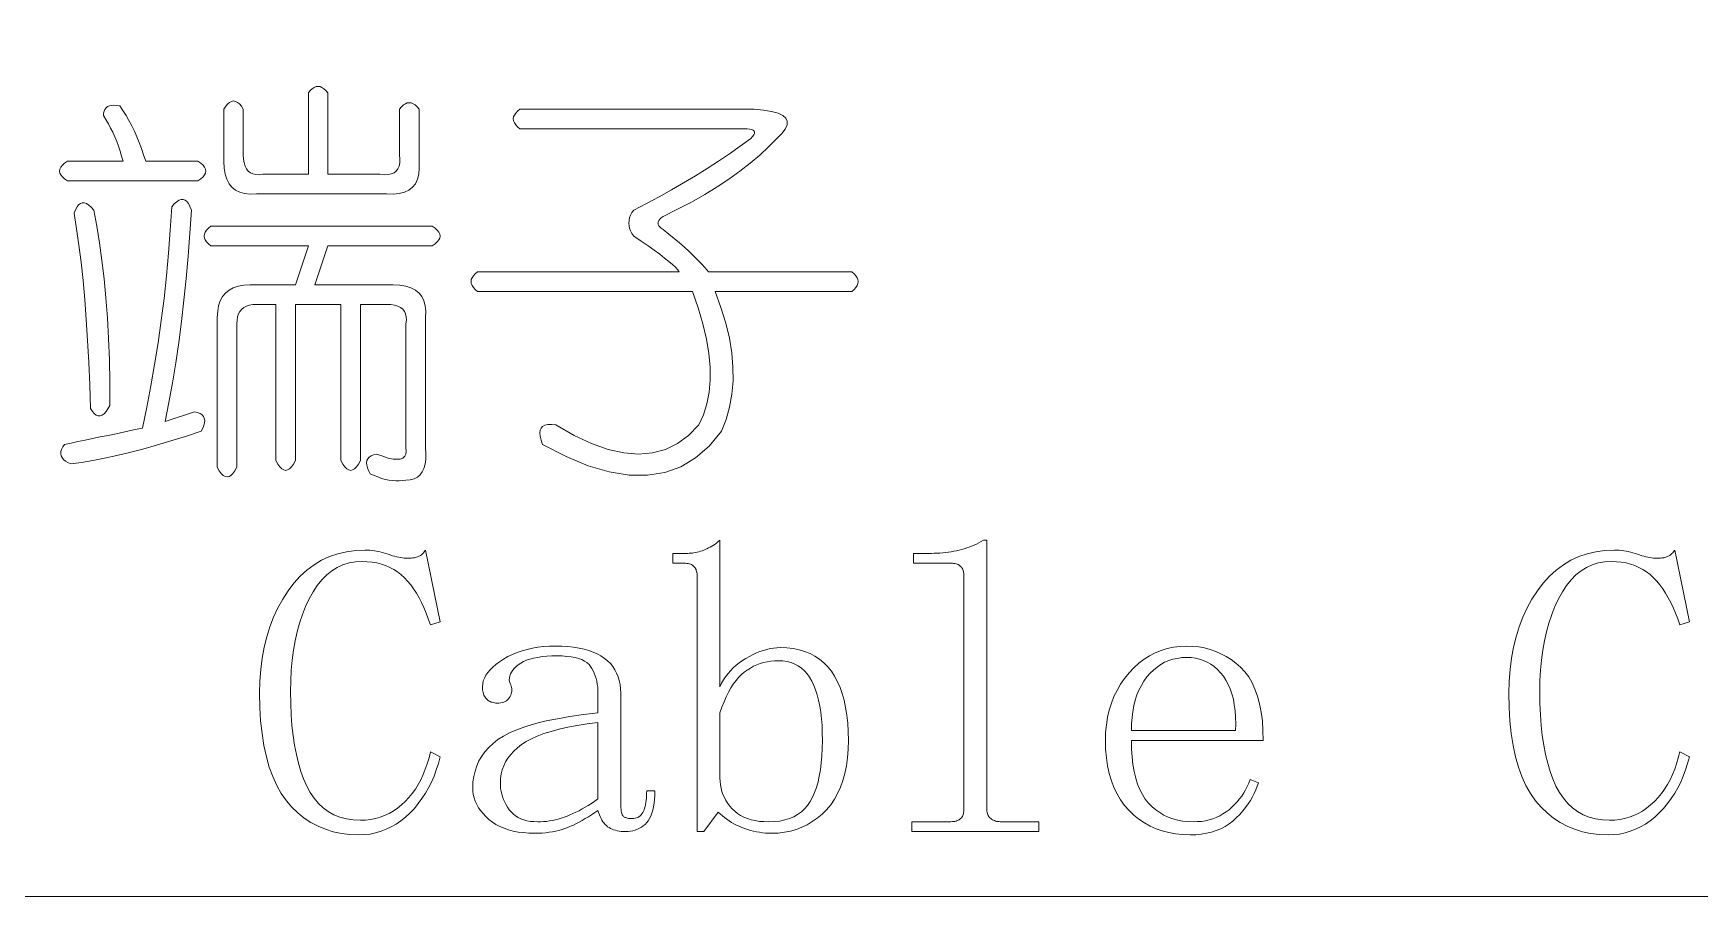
# Model space of a CAD drawing. Extents: x 1 to 297, y 1 to 210.
# Drawn here: x 223.15 to 234.86, y 102.29 to 108.36 of the extents above; entities that cross this region are included whole.
import ezdxf

# ---------------------------------------------------------------- set-up
doc = ezdxf.new("R2010")
doc.units = 0

msp = doc.modelspace()

# ---------------------------------------------------------------- linework, layer by layer
at = {"color": 7, "lineweight": 13}
msp.add_lwpolyline([(204.577, 108.359), (213.411, 102.295), (246.594, 102.295)], dxfattribs=at)
for points in [[(224.491, 107.826), (224.505, 107.847), (224.519, 107.863), (224.532, 107.874), (224.546, 107.881), (224.56, 107.884), (224.573, 107.881), (224.587, 107.874), (224.601, 107.863), (224.615, 107.847), (224.628, 107.826), (224.628, 107.506), (224.63, 107.476), (224.634, 107.45), (224.641, 107.427), (224.65, 107.408), (224.663, 107.392), (224.678, 107.38), (224.695, 107.372), (224.716, 107.367), (224.739, 107.366), (224.765, 107.369), (225.085, 107.369), (225.085, 107.941), (225.099, 107.957), (225.113, 107.97), (225.127, 107.979), (225.14, 107.985), (225.154, 107.986), (225.168, 107.985), (225.181, 107.979), (225.195, 107.97), (225.209, 107.957), (225.223, 107.941), (225.223, 107.369), (225.588, 107.369), (225.618, 107.366), (225.645, 107.367), (225.668, 107.372), (225.687, 107.38), (225.703, 107.392), (225.714, 107.408), (225.723, 107.427), (225.727, 107.45), (225.728, 107.476), (225.725, 107.506), (225.725, 107.826), (225.739, 107.843), (225.753, 107.856), (225.767, 107.865), (225.78, 107.87), (225.794, 107.872), (225.808, 107.87), (225.821, 107.865), (225.835, 107.856), (225.849, 107.843), (225.863, 107.826), (225.863, 107.461), (225.864, 107.413), (225.861, 107.371), (225.852, 107.334), (225.837, 107.303), (225.817, 107.278), (225.791, 107.258), (225.76, 107.243), (225.724, 107.234), (225.682, 107.23), (225.634, 107.232), (224.72, 107.232), (224.676, 107.23), (224.637, 107.234), (224.603, 107.243), (224.573, 107.258), (224.548, 107.278), (224.528, 107.303), (224.512, 107.334), (224.5, 107.371), (224.493, 107.413), (224.491, 107.461)], [(223.76, 107.849), (223.782, 107.817), (223.804, 107.782), (223.824, 107.747), (223.844, 107.71), (223.863, 107.672), (223.88, 107.633), (223.897, 107.592), (223.913, 107.549), (223.928, 107.506), (223.943, 107.461), (224.308, 107.461), (224.329, 107.447), (224.345, 107.433), (224.356, 107.42), (224.363, 107.406), (224.365, 107.392), (224.363, 107.378), (224.356, 107.365), (224.345, 107.351), (224.329, 107.337), (224.308, 107.324), (223.394, 107.324), (223.373, 107.337), (223.357, 107.351), (223.346, 107.365), (223.339, 107.378), (223.337, 107.392), (223.339, 107.406), (223.346, 107.42), (223.357, 107.433), (223.373, 107.447), (223.394, 107.461), (223.783, 107.461), (223.773, 107.497), (223.762, 107.532), (223.751, 107.566), (223.739, 107.6), (223.725, 107.632), (223.711, 107.664), (223.696, 107.694), (223.68, 107.724), (223.663, 107.753), (223.645, 107.781), (223.647, 107.798), (223.65, 107.813), (223.656, 107.825), (223.664, 107.836), (223.674, 107.844), (223.687, 107.849), (223.701, 107.853), (223.719, 107.854), (223.738, 107.853)], [(226.571, 107.826), (228.217, 107.826), (228.284, 107.82), (228.34, 107.811), (228.385, 107.798), (228.418, 107.782), (228.44, 107.764), (228.45, 107.741), (228.449, 107.716), (228.436, 107.687), (228.412, 107.656), (228.377, 107.621), (228.319, 107.562), (228.257, 107.504), (228.19, 107.446), (228.117, 107.39), (228.04, 107.335), (227.957, 107.281), (227.87, 107.227), (227.777, 107.174), (227.679, 107.123), (227.577, 107.072), (227.564, 107.063), (227.555, 107.054), (227.548, 107.045), (227.544, 107.036), (227.543, 107.026), (227.544, 107.017), (227.548, 107.008), (227.555, 106.999), (227.564, 106.99), (227.577, 106.981), (227.617, 106.949), (227.655, 106.918), (227.692, 106.887), (227.727, 106.856), (227.76, 106.826), (227.791, 106.797), (227.82, 106.768), (227.847, 106.739), (227.873, 106.711), (227.897, 106.684), (228.903, 106.684), (228.919, 106.67), (228.932, 106.656), (228.941, 106.642), (228.946, 106.629), (228.948, 106.615), (228.946, 106.601), (228.941, 106.588), (228.932, 106.574), (228.919, 106.56), (228.903, 106.546), (227.943, 106.546), (227.984, 106.434), (228.018, 106.324), (228.043, 106.218), (228.06, 106.115), (228.068, 106.015), (228.069, 105.918), (228.061, 105.825), (228.045, 105.734), (228.021, 105.647), (227.988, 105.564), (227.902, 105.46), (227.806, 105.377), (227.702, 105.315), (227.59, 105.275), (227.468, 105.255), (227.338, 105.256), (227.199, 105.279), (227.052, 105.322), (226.896, 105.387), (226.731, 105.472), (226.72, 105.502), (226.713, 105.529), (226.711, 105.552), (226.713, 105.571), (226.72, 105.586), (226.731, 105.598), (226.747, 105.606), (226.768, 105.611), (226.793, 105.612), (226.823, 105.609), (226.952, 105.535), (227.075, 105.478), (227.191, 105.436), (227.302, 105.412), (227.405, 105.404), (227.503, 105.412), (227.594, 105.436), (227.678, 105.478), (227.756, 105.535), (227.828, 105.609), (227.861, 105.68), (227.885, 105.756), (227.901, 105.838), (227.909, 105.924), (227.908, 106.015), (227.9, 106.111), (227.883, 106.212), (227.857, 106.319), (227.824, 106.43), (227.783, 106.546), (226.274, 106.546), (226.258, 106.56), (226.245, 106.574), (226.236, 106.588), (226.23, 106.601), (226.228, 106.615), (226.23, 106.629), (226.236, 106.642), (226.245, 106.656), (226.258, 106.67), (226.274, 106.684), (227.691, 106.684), (227.68, 106.698), (227.664, 106.716), (227.643, 106.735), (227.618, 106.757), (227.588, 106.781), (227.554, 106.807), (227.515, 106.836), (227.472, 106.866), (227.424, 106.9), (227.371, 106.935), (227.359, 106.953), (227.349, 106.972), (227.342, 106.99), (227.338, 107.008), (227.337, 107.026), (227.338, 107.045), (227.342, 107.063), (227.349, 107.081), (227.359, 107.1), (227.371, 107.118), (227.462, 107.164), (227.55, 107.211), (227.637, 107.259), (227.722, 107.308), (227.805, 107.358), (227.887, 107.409), (227.966, 107.46), (228.044, 107.513), (228.12, 107.566), (228.194, 107.621), (228.206, 107.634), (228.214, 107.645), (228.219, 107.656), (228.22, 107.665), (228.217, 107.672), (228.21, 107.678), (228.2, 107.683), (228.187, 107.686), (228.169, 107.689), (228.148, 107.689), (226.571, 107.689), (226.555, 107.703), (226.542, 107.717), (226.533, 107.73), (226.527, 107.744), (226.525, 107.758), (226.527, 107.772), (226.533, 107.785), (226.542, 107.799), (226.555, 107.813)], [(223.371, 105.472), (223.418, 105.481), (223.466, 105.491), (223.516, 105.502), (223.569, 105.512), (223.623, 105.524), (223.678, 105.535), (223.736, 105.547), (223.795, 105.56), (223.857, 105.573), (223.92, 105.586), (223.951, 105.734), (223.979, 105.883), (224.005, 106.033), (224.029, 106.186), (224.051, 106.341), (224.071, 106.497), (224.088, 106.655), (224.103, 106.815), (224.115, 106.977), (224.125, 107.141), (224.143, 107.161), (224.16, 107.176), (224.176, 107.187), (224.191, 107.192), (224.205, 107.192), (224.219, 107.187), (224.231, 107.177), (224.242, 107.163), (224.253, 107.143), (224.263, 107.118), (224.252, 106.955), (224.241, 106.795), (224.227, 106.638), (224.211, 106.485), (224.194, 106.335), (224.175, 106.188), (224.154, 106.044), (224.131, 105.904), (224.106, 105.766), (224.08, 105.632), (224.285, 105.701), (224.306, 105.695), (224.324, 105.688), (224.338, 105.679), (224.348, 105.668), (224.354, 105.655), (224.357, 105.64), (224.356, 105.624), (224.351, 105.606), (224.343, 105.585), (224.331, 105.564), (224.223, 105.528), (224.119, 105.496), (224.018, 105.466), (223.922, 105.439), (223.828, 105.415), (223.739, 105.393), (223.653, 105.375), (223.57, 105.359), (223.492, 105.345), (223.417, 105.335), (223.396, 105.345), (223.378, 105.355), (223.365, 105.366), (223.355, 105.379), (223.348, 105.392), (223.346, 105.406), (223.346, 105.421), (223.351, 105.437), (223.359, 105.454)], [(223.44, 107.095), (223.449, 107.12), (223.46, 107.14), (223.471, 107.155), (223.484, 107.164), (223.497, 107.169), (223.511, 107.169), (223.526, 107.164), (223.542, 107.153), (223.559, 107.138), (223.577, 107.118), (223.599, 107.005), (223.618, 106.887), (223.635, 106.764), (223.65, 106.635), (223.663, 106.501), (223.673, 106.361), (223.681, 106.215), (223.687, 106.065), (223.69, 105.908), (223.691, 105.746), (223.677, 105.721), (223.664, 105.702), (223.65, 105.687), (223.636, 105.677), (223.623, 105.672), (223.609, 105.672), (223.595, 105.678), (223.581, 105.688), (223.568, 105.703), (223.554, 105.724), (223.549, 105.889), (223.542, 106.049), (223.534, 106.202), (223.525, 106.349), (223.514, 106.489), (223.502, 106.623), (223.488, 106.751), (223.473, 106.872), (223.457, 106.987)], [(224.445, 106.364), (224.448, 106.407), (224.455, 106.446), (224.466, 106.48), (224.482, 106.51), (224.503, 106.535), (224.528, 106.556), (224.557, 106.572), (224.592, 106.583), (224.631, 106.59), (224.674, 106.592), (224.994, 106.592), (225.085, 106.866), (224.4, 106.866), (224.383, 106.88), (224.37, 106.894), (224.361, 106.908), (224.356, 106.921), (224.354, 106.935), (224.356, 106.949), (224.361, 106.962), (224.37, 106.976), (224.383, 106.99), (224.4, 107.004), (225.954, 107.004), (225.975, 106.99), (225.991, 106.976), (226.002, 106.962), (226.009, 106.949), (226.011, 106.935), (226.009, 106.921), (226.002, 106.908), (225.991, 106.894), (225.975, 106.88), (225.954, 106.866), (225.223, 106.866), (225.131, 106.592), (225.68, 106.592), (225.727, 106.59), (225.769, 106.583), (225.806, 106.572), (225.837, 106.556), (225.863, 106.535), (225.883, 106.51), (225.897, 106.48), (225.906, 106.446), (225.91, 106.407), (225.908, 106.364), (225.908, 105.449), (225.911, 105.406), (225.91, 105.367), (225.906, 105.333), (225.897, 105.303), (225.885, 105.278), (225.87, 105.257), (225.851, 105.241), (225.828, 105.23), (225.801, 105.223), (225.771, 105.221), (225.748, 105.217), (225.724, 105.215), (225.7, 105.215), (225.676, 105.217), (225.651, 105.221), (225.626, 105.226), (225.6, 105.233), (225.574, 105.243), (225.547, 105.254), (225.52, 105.266), (225.508, 105.288), (225.5, 105.308), (225.495, 105.327), (225.494, 105.343), (225.497, 105.358), (225.503, 105.371), (225.513, 105.382), (225.527, 105.391), (225.544, 105.398), (225.565, 105.404), (225.609, 105.388), (225.647, 105.376), (225.68, 105.369), (225.708, 105.367), (225.731, 105.369), (225.749, 105.376), (225.762, 105.388), (225.77, 105.404), (225.773, 105.424), (225.771, 105.449), (225.771, 106.318), (225.774, 106.344), (225.773, 106.367), (225.768, 106.388), (225.76, 106.406), (225.748, 106.421), (225.733, 106.433), (225.714, 106.443), (225.691, 106.449), (225.664, 106.454), (225.634, 106.455), (225.451, 106.455), (225.451, 105.358), (225.437, 105.333), (225.424, 105.314), (225.41, 105.3), (225.396, 105.292), (225.383, 105.289), (225.369, 105.292), (225.355, 105.3), (225.341, 105.314), (225.328, 105.333), (225.314, 105.358), (225.314, 106.455), (224.994, 106.455), (224.994, 105.358), (224.98, 105.333), (224.967, 105.314), (224.953, 105.3), (224.939, 105.292), (224.925, 105.289), (224.912, 105.292), (224.898, 105.3), (224.884, 105.314), (224.871, 105.333), (224.857, 105.358), (224.857, 106.455), (224.72, 106.455), (224.694, 106.454), (224.67, 106.449), (224.65, 106.443), (224.632, 106.433), (224.617, 106.421), (224.604, 106.406), (224.595, 106.388), (224.588, 106.367), (224.584, 106.344), (224.583, 106.318), (224.583, 105.312), (224.569, 105.287), (224.555, 105.268), (224.541, 105.254), (224.528, 105.246), (224.514, 105.244), (224.5, 105.246), (224.487, 105.254), (224.473, 105.268), (224.459, 105.287), (224.445, 105.312)], [(227.977, 103.769), (227.989, 103.794), (228.002, 103.817), (228.017, 103.84), (228.034, 103.862), (228.051, 103.882), (228.07, 103.902), (228.09, 103.92), (228.112, 103.937), (228.135, 103.954), (228.16, 103.969), (228.185, 103.983), (228.21, 103.996), (228.234, 104.007), (228.258, 104.017), (228.283, 104.025), (228.306, 104.032), (228.33, 104.037), (228.354, 104.041), (228.377, 104.043), (228.4, 104.044), (228.446, 104.042), (228.491, 104.037), (228.533, 104.029), (228.572, 104.017), (228.61, 104.002), (228.644, 103.984), (228.677, 103.962), (228.707, 103.937), (228.734, 103.909), (228.76, 103.878), (228.782, 103.843), (228.803, 103.805), (228.821, 103.764), (228.836, 103.721), (228.85, 103.674), (228.86, 103.623), (228.869, 103.57), (228.875, 103.514), (228.878, 103.455), (228.88, 103.392), (228.878, 103.33), (228.874, 103.27), (228.866, 103.214), (228.855, 103.161), (228.841, 103.111), (228.824, 103.064), (228.804, 103.02), (228.781, 102.979), (228.755, 102.941), (228.725, 102.906), (228.694, 102.875), (228.661, 102.847), (228.626, 102.822), (228.59, 102.8), (228.553, 102.782), (228.514, 102.767), (228.473, 102.756), (228.431, 102.747), (228.387, 102.742), (228.343, 102.741), (228.32, 102.741), (228.298, 102.742), (228.275, 102.744), (228.254, 102.747), (228.233, 102.751), (228.212, 102.755), (228.191, 102.76), (228.171, 102.766), (228.151, 102.773), (228.131, 102.781), (228.112, 102.789), (228.093, 102.798), (228.075, 102.807), (228.058, 102.817), (228.041, 102.828), (228.025, 102.839), (228.009, 102.851), (227.994, 102.863), (227.979, 102.876), (227.965, 102.889), (227.863, 102.752), (227.817, 102.752), (227.817, 104.546), (227.817, 104.555), (227.816, 104.564), (227.815, 104.572), (227.813, 104.579), (227.811, 104.586), (227.809, 104.593), (227.806, 104.599), (227.802, 104.605), (227.798, 104.61), (227.794, 104.615), (227.789, 104.619), (227.783, 104.623), (227.777, 104.627), (227.77, 104.63), (227.763, 104.632), (227.754, 104.634), (227.745, 104.636), (227.735, 104.637), (227.725, 104.638), (227.714, 104.638), (227.645, 104.638), (227.645, 104.706), (227.748, 104.706), (227.76, 104.707), (227.771, 104.707), (227.783, 104.708), (227.794, 104.71), (227.805, 104.712), (227.817, 104.715), (227.828, 104.718), (227.84, 104.721), (227.851, 104.725), (227.863, 104.729), (227.874, 104.734), (227.885, 104.739), (227.897, 104.745), (227.908, 104.751), (227.92, 104.758), (227.931, 104.765), (227.943, 104.772), (227.954, 104.78), (227.965, 104.789), (227.977, 104.798)], [(229.463, 104.706), (229.483, 104.707), (229.503, 104.707), (229.523, 104.708), (229.543, 104.71), (229.563, 104.712), (229.582, 104.715), (229.601, 104.718), (229.62, 104.721), (229.638, 104.725), (229.657, 104.729), (229.675, 104.734), (229.693, 104.739), (229.711, 104.745), (229.728, 104.751), (229.745, 104.758), (229.762, 104.765), (229.779, 104.772), (229.796, 104.78), (229.812, 104.789), (229.828, 104.798), (229.851, 104.798), (229.851, 102.912), (229.851, 102.903), (229.852, 102.895), (229.854, 102.887), (229.856, 102.879), (229.858, 102.872), (229.861, 102.865), (229.865, 102.859), (229.869, 102.854), (229.874, 102.848), (229.88, 102.844), (229.886, 102.839), (229.892, 102.835), (229.898, 102.832), (229.905, 102.829), (229.913, 102.826), (229.92, 102.824), (229.928, 102.823), (229.936, 102.822), (229.945, 102.821), (229.954, 102.821), (230.217, 102.821), (230.217, 102.752), (229.325, 102.752), (229.325, 102.821), (229.588, 102.821), (229.599, 102.821), (229.61, 102.822), (229.619, 102.823), (229.628, 102.824), (229.637, 102.826), (229.644, 102.829), (229.651, 102.832), (229.658, 102.835), (229.663, 102.839), (229.668, 102.844), (229.673, 102.848), (229.676, 102.854), (229.68, 102.859), (229.683, 102.865), (229.685, 102.872), (229.687, 102.879), (229.689, 102.887), (229.69, 102.895), (229.691, 102.903), (229.691, 102.912), (229.691, 104.546), (229.691, 104.555), (229.69, 104.564), (229.689, 104.572), (229.687, 104.579), (229.685, 104.586), (229.683, 104.593), (229.68, 104.599), (229.676, 104.605), (229.673, 104.61), (229.668, 104.615), (229.663, 104.619), (229.658, 104.623), (229.651, 104.627), (229.644, 104.63), (229.637, 104.632), (229.628, 104.634), (229.619, 104.636), (229.61, 104.637), (229.599, 104.638), (229.588, 104.638), (229.337, 104.638), (229.337, 104.706)], [(225.44, 102.729), (225.377, 102.732), (225.317, 102.739), (225.26, 102.751), (225.205, 102.768), (225.153, 102.789), (225.103, 102.816), (225.056, 102.847), (225.012, 102.883), (224.97, 102.924), (224.931, 102.969), (224.895, 103.02), (224.863, 103.076), (224.835, 103.138), (224.81, 103.205), (224.79, 103.278), (224.773, 103.356), (224.76, 103.44), (224.75, 103.529), (224.744, 103.623), (224.743, 103.724), (224.745, 103.809), (224.751, 103.891), (224.761, 103.971), (224.775, 104.047), (224.793, 104.121), (224.815, 104.191), (224.841, 104.259), (224.871, 104.323), (224.905, 104.385), (224.943, 104.444), (224.984, 104.498), (225.028, 104.546), (225.075, 104.589), (225.125, 104.626), (225.178, 104.658), (225.234, 104.684), (225.293, 104.704), (225.354, 104.718), (225.418, 104.726), (225.485, 104.729), (225.501, 104.729), (225.517, 104.728), (225.533, 104.727), (225.549, 104.725), (225.565, 104.722), (225.581, 104.719), (225.597, 104.715), (225.613, 104.711), (225.629, 104.706), (225.645, 104.701), (225.661, 104.695), (225.676, 104.69), (225.691, 104.686), (225.706, 104.682), (225.72, 104.679), (225.733, 104.677), (225.746, 104.675), (225.759, 104.673), (225.771, 104.672), (225.783, 104.672), (225.792, 104.672), (225.8, 104.673), (225.808, 104.673), (225.816, 104.674), (225.824, 104.675), (225.831, 104.676), (225.838, 104.678), (225.845, 104.679), (225.851, 104.681), (225.857, 104.684), (225.862, 104.686), (225.868, 104.689), (225.873, 104.692), (225.879, 104.696), (225.884, 104.701), (225.889, 104.705), (225.894, 104.711), (225.899, 104.716), (225.904, 104.723), (225.908, 104.729), (226.011, 104.226), (225.943, 104.204), (225.928, 104.246), (225.913, 104.286), (225.897, 104.325), (225.88, 104.361), (225.863, 104.395), (225.844, 104.427), (225.824, 104.457), (225.804, 104.485), (225.782, 104.511), (225.76, 104.535), (225.736, 104.557), (225.711, 104.576), (225.685, 104.593), (225.657, 104.608), (225.628, 104.621), (225.598, 104.631), (225.566, 104.639), (225.533, 104.645), (225.498, 104.648), (225.463, 104.649), (225.416, 104.647), (225.371, 104.639), (225.328, 104.626), (225.288, 104.607), (225.25, 104.584), (225.214, 104.555), (225.18, 104.52), (225.148, 104.481), (225.118, 104.436), (225.091, 104.386), (225.066, 104.333), (225.044, 104.276), (225.024, 104.217), (225.007, 104.156), (224.993, 104.092), (224.981, 104.026), (224.971, 103.957), (224.965, 103.885), (224.961, 103.811), (224.96, 103.735), (224.961, 103.652), (224.964, 103.573), (224.97, 103.498), (224.978, 103.426), (224.988, 103.358), (225.001, 103.293), (225.016, 103.233), (225.033, 103.175), (225.052, 103.122), (225.074, 103.072), (225.098, 103.026), (225.126, 102.986), (225.156, 102.95), (225.189, 102.918), (225.225, 102.892), (225.265, 102.87), (225.307, 102.854), (225.352, 102.842), (225.4, 102.834), (225.451, 102.832), (225.487, 102.833), (225.522, 102.837), (225.556, 102.844), (225.589, 102.853), (225.621, 102.865), (225.652, 102.879), (225.682, 102.896), (225.711, 102.916), (225.739, 102.939), (225.765, 102.964), (225.791, 102.991), (225.815, 103.02), (225.837, 103.05), (225.857, 103.082), (225.875, 103.116), (225.892, 103.152), (225.907, 103.19), (225.921, 103.229), (225.933, 103.27), (225.943, 103.312), (226.011, 103.278), (225.999, 103.231), (225.984, 103.185), (225.968, 103.142), (225.95, 103.1), (225.93, 103.059), (225.908, 103.021), (225.883, 102.984), (225.857, 102.949), (225.83, 102.915), (225.8, 102.884), (225.768, 102.854), (225.736, 102.828), (225.702, 102.805), (225.668, 102.785), (225.633, 102.768), (225.596, 102.754), (225.558, 102.743), (225.52, 102.735), (225.48, 102.731)], [(234.217, 102.729), (234.154, 102.732), (234.094, 102.739), (234.037, 102.751), (233.982, 102.768), (233.93, 102.789), (233.88, 102.816), (233.833, 102.847), (233.789, 102.883), (233.747, 102.924), (233.708, 102.969), (233.672, 103.02), (233.64, 103.076), (233.612, 103.138), (233.588, 103.205), (233.567, 103.278), (233.55, 103.356), (233.537, 103.44), (233.527, 103.529), (233.522, 103.623), (233.52, 103.724), (233.522, 103.809), (233.528, 103.891), (233.538, 103.971), (233.552, 104.047), (233.57, 104.121), (233.592, 104.191), (233.618, 104.259), (233.648, 104.323), (233.682, 104.385), (233.72, 104.444), (233.761, 104.498), (233.805, 104.546), (233.853, 104.589), (233.903, 104.626), (233.955, 104.658), (234.011, 104.684), (234.07, 104.704), (234.131, 104.718), (234.195, 104.726), (234.263, 104.729), (234.279, 104.729), (234.295, 104.728), (234.311, 104.727), (234.327, 104.725), (234.343, 104.722), (234.359, 104.719), (234.375, 104.715), (234.391, 104.711), (234.407, 104.706), (234.423, 104.701), (234.438, 104.695), (234.454, 104.69), (234.468, 104.686), (234.483, 104.682), (234.497, 104.679), (234.51, 104.677), (234.523, 104.675), (234.536, 104.673), (234.548, 104.672), (234.56, 104.672), (234.569, 104.672), (234.577, 104.673), (234.586, 104.673), (234.594, 104.674), (234.601, 104.675), (234.608, 104.676), (234.615, 104.678), (234.622, 104.679), (234.628, 104.681), (234.634, 104.684), (234.64, 104.686), (234.645, 104.689), (234.651, 104.692), (234.656, 104.696), (234.661, 104.701), (234.666, 104.705), (234.671, 104.711), (234.676, 104.716), (234.681, 104.723), (234.685, 104.729), (234.788, 104.226), (234.72, 104.204), (234.706, 104.246), (234.69, 104.286), (234.674, 104.325), (234.658, 104.361), (234.64, 104.395), (234.621, 104.427), (234.601, 104.457), (234.581, 104.485), (234.559, 104.511), (234.537, 104.535), (234.513, 104.557), (234.488, 104.576), (234.462, 104.593), (234.434, 104.608), (234.405, 104.621), (234.375, 104.631), (234.343, 104.639), (234.31, 104.645), (234.276, 104.648), (234.24, 104.649), (234.193, 104.647), (234.148, 104.639), (234.105, 104.626), (234.065, 104.607), (234.027, 104.584), (233.991, 104.555), (233.957, 104.52), (233.925, 104.481), (233.896, 104.436), (233.868, 104.386), (233.843, 104.333), (233.821, 104.276), (233.801, 104.217), (233.784, 104.156), (233.77, 104.092), (233.758, 104.026), (233.749, 103.957), (233.742, 103.885), (233.738, 103.811), (233.737, 103.735), (233.738, 103.652), (233.741, 103.573), (233.747, 103.498), (233.755, 103.426), (233.765, 103.358), (233.778, 103.293), (233.793, 103.233), (233.81, 103.175), (233.829, 103.122), (233.851, 103.072), (233.875, 103.026), (233.903, 102.986), (233.933, 102.95), (233.966, 102.918), (234.003, 102.892), (234.042, 102.87), (234.084, 102.854), (234.129, 102.842), (234.177, 102.834), (234.228, 102.832), (234.264, 102.833), (234.299, 102.837), (234.333, 102.844), (234.366, 102.853), (234.398, 102.865), (234.429, 102.879), (234.459, 102.896), (234.488, 102.916), (234.516, 102.939), (234.543, 102.964), (234.568, 102.991), (234.592, 103.02), (234.614, 103.05), (234.634, 103.082), (234.653, 103.116), (234.669, 103.152), (234.685, 103.19), (234.698, 103.229), (234.71, 103.27), (234.72, 103.312), (234.788, 103.278), (234.776, 103.231), (234.762, 103.185), (234.745, 103.142), (234.727, 103.1), (234.707, 103.059), (234.685, 103.021), (234.661, 102.984), (234.635, 102.949), (234.607, 102.915), (234.577, 102.884), (234.545, 102.854), (234.513, 102.828), (234.48, 102.805), (234.445, 102.785), (234.41, 102.768), (234.373, 102.754), (234.336, 102.743), (234.297, 102.735), (234.257, 102.731)], [(226.674, 102.741), (226.634, 102.742), (226.595, 102.745), (226.559, 102.749), (226.524, 102.756), (226.491, 102.765), (226.46, 102.776), (226.431, 102.788), (226.403, 102.803), (226.378, 102.819), (226.354, 102.838), (226.332, 102.858), (226.313, 102.878), (226.296, 102.899), (226.281, 102.92), (226.268, 102.942), (226.258, 102.965), (226.25, 102.988), (226.244, 103.012), (226.241, 103.036), (226.24, 103.061), (226.241, 103.101), (226.247, 103.14), (226.256, 103.177), (226.268, 103.213), (226.284, 103.248), (226.303, 103.281), (226.326, 103.312), (226.353, 103.342), (226.383, 103.371), (226.417, 103.398), (226.456, 103.423), (226.502, 103.447), (226.554, 103.47), (226.614, 103.491), (226.681, 103.511), (226.755, 103.529), (226.836, 103.545), (226.923, 103.561), (227.018, 103.574), (227.12, 103.586), (227.12, 103.724), (227.119, 103.746), (227.118, 103.768), (227.115, 103.788), (227.111, 103.809), (227.107, 103.828), (227.101, 103.846), (227.094, 103.864), (227.087, 103.881), (227.078, 103.897), (227.068, 103.912), (227.057, 103.926), (227.042, 103.939), (227.026, 103.95), (227.006, 103.96), (226.984, 103.968), (226.959, 103.974), (226.932, 103.98), (226.902, 103.983), (226.869, 103.986), (226.834, 103.986), (226.796, 103.986), (226.761, 103.984), (226.728, 103.981), (226.697, 103.976), (226.668, 103.971), (226.642, 103.964), (226.618, 103.956), (226.596, 103.946), (226.577, 103.935), (226.56, 103.924), (226.545, 103.911), (226.532, 103.898), (226.521, 103.885), (226.512, 103.872), (226.505, 103.859), (226.501, 103.846), (226.498, 103.833), (226.497, 103.819), (226.499, 103.806), (226.503, 103.792), (226.507, 103.783), (226.51, 103.774), (226.512, 103.765), (226.514, 103.756), (226.514, 103.746), (226.514, 103.737), (226.512, 103.728), (226.51, 103.719), (226.507, 103.71), (226.503, 103.701), (226.497, 103.692), (226.492, 103.684), (226.485, 103.677), (226.477, 103.671), (226.468, 103.666), (226.459, 103.662), (226.448, 103.659), (226.437, 103.657), (226.424, 103.655), (226.411, 103.655), (226.402, 103.655), (226.393, 103.656), (226.385, 103.658), (226.377, 103.66), (226.37, 103.662), (226.362, 103.665), (226.355, 103.669), (226.349, 103.673), (226.343, 103.678), (226.337, 103.684), (226.331, 103.69), (226.327, 103.696), (226.322, 103.703), (226.319, 103.711), (226.315, 103.719), (226.313, 103.728), (226.311, 103.738), (226.309, 103.748), (226.309, 103.758), (226.308, 103.769), (226.31, 103.79), (226.314, 103.81), (226.322, 103.83), (226.332, 103.85), (226.345, 103.869), (226.362, 103.889), (226.381, 103.908), (226.403, 103.926), (226.429, 103.945), (226.457, 103.964), (226.487, 103.981), (226.519, 103.996), (226.552, 104.01), (226.587, 104.022), (226.623, 104.032), (226.66, 104.04), (226.698, 104.047), (226.738, 104.051), (226.78, 104.054), (226.823, 104.055), (226.867, 104.054), (226.909, 104.052), (226.949, 104.047), (226.987, 104.041), (227.023, 104.034), (227.056, 104.024), (227.087, 104.013), (227.115, 104), (227.141, 103.986), (227.165, 103.969), (227.187, 103.951), (227.207, 103.932), (227.224, 103.911), (227.239, 103.889), (227.251, 103.865), (227.261, 103.84), (227.269, 103.813), (227.275, 103.785), (227.279, 103.755), (227.28, 103.724), (227.28, 102.969), (227.28, 102.952), (227.28, 102.936), (227.281, 102.921), (227.282, 102.908), (227.284, 102.896), (227.286, 102.886), (227.288, 102.878), (227.291, 102.87), (227.294, 102.865), (227.297, 102.861), (227.301, 102.857), (227.305, 102.854), (227.31, 102.852), (227.315, 102.85), (227.321, 102.848), (227.328, 102.846), (227.335, 102.845), (227.343, 102.844), (227.351, 102.844), (227.36, 102.844), (227.371, 102.844), (227.381, 102.846), (227.391, 102.848), (227.4, 102.852), (227.408, 102.856), (227.416, 102.862), (227.423, 102.869), (227.429, 102.876), (227.435, 102.885), (227.44, 102.895), (227.444, 102.906), (227.448, 102.917), (227.451, 102.929), (227.454, 102.942), (227.457, 102.956), (227.459, 102.971), (227.46, 102.987), (227.462, 103.003), (227.462, 103.02), (227.463, 103.038), (227.52, 103.038), (227.519, 103.007), (227.517, 102.978), (227.515, 102.951), (227.511, 102.925), (227.505, 102.902), (227.499, 102.881), (227.492, 102.861), (227.483, 102.844), (227.473, 102.828), (227.463, 102.815), (227.451, 102.803), (227.438, 102.792), (227.425, 102.783), (227.411, 102.775), (227.397, 102.768), (227.382, 102.762), (227.366, 102.758), (227.349, 102.755), (227.332, 102.753), (227.314, 102.752), (227.298, 102.752), (227.283, 102.753), (227.269, 102.755), (227.255, 102.758), (227.243, 102.761), (227.23, 102.764), (227.219, 102.769), (227.208, 102.774), (227.198, 102.78), (227.188, 102.786), (227.179, 102.794), (227.171, 102.802), (227.163, 102.811), (227.155, 102.821), (227.148, 102.832), (227.142, 102.844), (227.135, 102.857), (227.13, 102.87), (227.124, 102.885), (227.12, 102.901), (227.097, 102.885), (227.075, 102.87), (227.053, 102.856), (227.031, 102.843), (227.01, 102.831), (226.989, 102.819), (226.968, 102.808), (226.948, 102.798), (226.928, 102.789), (226.908, 102.781), (226.888, 102.773), (226.868, 102.766), (226.846, 102.76), (226.824, 102.755), (226.801, 102.751), (226.777, 102.747), (226.753, 102.744), (226.727, 102.742), (226.701, 102.741)], [(230.868, 103.392), (230.869, 103.332), (230.873, 103.276), (230.879, 103.223), (230.887, 103.174), (230.898, 103.128), (230.911, 103.086), (230.927, 103.047), (230.945, 103.012), (230.965, 102.98), (230.988, 102.952), (231.013, 102.927), (231.039, 102.905), (231.067, 102.885), (231.096, 102.868), (231.127, 102.854), (231.159, 102.842), (231.193, 102.832), (231.228, 102.826), (231.264, 102.822), (231.303, 102.821), (231.332, 102.822), (231.36, 102.824), (231.388, 102.828), (231.414, 102.834), (231.44, 102.842), (231.464, 102.852), (231.488, 102.863), (231.511, 102.876), (231.533, 102.89), (231.554, 102.906), (231.574, 102.924), (231.593, 102.942), (231.611, 102.961), (231.627, 102.981), (231.643, 103.002), (231.657, 103.024), (231.67, 103.046), (231.682, 103.069), (231.693, 103.093), (231.703, 103.118), (231.76, 103.095), (231.752, 103.07), (231.743, 103.045), (231.731, 103.02), (231.719, 102.995), (231.704, 102.971), (231.688, 102.946), (231.67, 102.922), (231.65, 102.897), (231.629, 102.873), (231.605, 102.849), (231.581, 102.826), (231.554, 102.806), (231.526, 102.788), (231.496, 102.772), (231.464, 102.759), (231.431, 102.748), (231.395, 102.74), (231.359, 102.734), (231.32, 102.73), (231.28, 102.729), (231.228, 102.731), (231.178, 102.736), (231.131, 102.745), (231.085, 102.757), (231.041, 102.772), (230.999, 102.791), (230.959, 102.813), (230.921, 102.839), (230.885, 102.868), (230.851, 102.901), (230.82, 102.936), (230.791, 102.975), (230.767, 103.017), (230.745, 103.062), (230.727, 103.109), (230.712, 103.16), (230.7, 103.213), (230.692, 103.27), (230.687, 103.33), (230.685, 103.392), (230.687, 103.448), (230.692, 103.502), (230.7, 103.555), (230.712, 103.605), (230.727, 103.654), (230.745, 103.7), (230.767, 103.744), (230.791, 103.787), (230.82, 103.828), (230.851, 103.866), (230.885, 103.902), (230.92, 103.934), (230.957, 103.963), (230.996, 103.987), (231.035, 104.008), (231.077, 104.025), (231.12, 104.038), (231.164, 104.047), (231.21, 104.053), (231.257, 104.055), (231.3, 104.053), (231.341, 104.049), (231.382, 104.042), (231.421, 104.031), (231.46, 104.018), (231.497, 104.001), (231.533, 103.982), (231.568, 103.96), (231.601, 103.935), (231.634, 103.906), (231.664, 103.874), (231.692, 103.838), (231.716, 103.798), (231.736, 103.753), (231.754, 103.704), (231.768, 103.65), (231.78, 103.592), (231.788, 103.53), (231.792, 103.463), (231.794, 103.392)], [(231.6, 103.461), (231.601, 103.51), (231.6, 103.556), (231.597, 103.601), (231.591, 103.643), (231.584, 103.682), (231.574, 103.719), (231.562, 103.754), (231.548, 103.786), (231.532, 103.816), (231.514, 103.844), (231.494, 103.868), (231.473, 103.891), (231.45, 103.911), (231.426, 103.928), (231.401, 103.942), (231.375, 103.954), (231.347, 103.963), (231.318, 103.97), (231.288, 103.974), (231.257, 103.975), (231.223, 103.974), (231.191, 103.969), (231.16, 103.963), (231.13, 103.953), (231.101, 103.941), (231.074, 103.926), (231.048, 103.908), (231.023, 103.887), (230.999, 103.864), (230.977, 103.838), (230.956, 103.809), (230.938, 103.779), (230.921, 103.746), (230.907, 103.712), (230.895, 103.675), (230.886, 103.636), (230.878, 103.595), (230.873, 103.553), (230.869, 103.508), (230.868, 103.461)], [(227.977, 103.129), (227.978, 103.104), (227.98, 103.08), (227.985, 103.057), (227.991, 103.034), (227.998, 103.012), (228.008, 102.991), (228.019, 102.97), (228.032, 102.95), (228.046, 102.931), (228.063, 102.912), (228.081, 102.895), (228.1, 102.879), (228.122, 102.865), (228.145, 102.854), (228.17, 102.844), (228.196, 102.835), (228.225, 102.829), (228.255, 102.824), (228.286, 102.822), (228.32, 102.821), (228.36, 102.822), (228.397, 102.826), (228.432, 102.834), (228.465, 102.844), (228.495, 102.856), (228.523, 102.872), (228.549, 102.891), (228.572, 102.912), (228.593, 102.936), (228.611, 102.964), (228.627, 102.994), (228.642, 103.026), (228.655, 103.062), (228.666, 103.101), (228.675, 103.142), (228.683, 103.186), (228.689, 103.234), (228.693, 103.284), (228.696, 103.336), (228.697, 103.392), (228.696, 103.446), (228.694, 103.497), (228.69, 103.545), (228.685, 103.59), (228.678, 103.634), (228.67, 103.674), (228.66, 103.712), (228.649, 103.747), (228.637, 103.779), (228.623, 103.809), (228.607, 103.836), (228.589, 103.861), (228.57, 103.882), (228.549, 103.901), (228.527, 103.916), (228.503, 103.929), (228.477, 103.939), (228.449, 103.946), (228.419, 103.951), (228.388, 103.952), (228.361, 103.951), (228.335, 103.949), (228.309, 103.945), (228.284, 103.939), (228.26, 103.932), (228.236, 103.923), (228.213, 103.913), (228.191, 103.901), (228.169, 103.887), (228.148, 103.872), (228.128, 103.855), (228.108, 103.835), (228.09, 103.813), (228.071, 103.788), (228.054, 103.761), (228.037, 103.731), (228.021, 103.698), (228.006, 103.664), (227.991, 103.626), (227.977, 103.586)], [(226.434, 103.095), (226.435, 103.075), (226.436, 103.054), (226.44, 103.035), (226.444, 103.015), (226.45, 102.996), (226.457, 102.978), (226.465, 102.959), (226.474, 102.941), (226.485, 102.924), (226.497, 102.906), (226.51, 102.89), (226.525, 102.876), (226.541, 102.863), (226.559, 102.852), (226.578, 102.842), (226.599, 102.834), (226.621, 102.828), (226.645, 102.824), (226.67, 102.822), (226.697, 102.821), (226.717, 102.821), (226.738, 102.822), (226.759, 102.824), (226.779, 102.827), (226.8, 102.831), (226.82, 102.835), (226.841, 102.84), (226.861, 102.846), (226.882, 102.853), (226.903, 102.861), (226.923, 102.869), (226.944, 102.878), (226.965, 102.888), (226.987, 102.899), (227.008, 102.911), (227.03, 102.923), (227.052, 102.936), (227.074, 102.95), (227.097, 102.965), (227.12, 102.981), (227.12, 103.518), (227.044, 103.508), (226.974, 103.497), (226.908, 103.485), (226.847, 103.471), (226.791, 103.456), (226.74, 103.44), (226.693, 103.423), (226.652, 103.404), (226.615, 103.385), (226.583, 103.364), (226.554, 103.341), (226.529, 103.318), (226.507, 103.294), (226.487, 103.268), (226.471, 103.242), (226.458, 103.215), (226.447, 103.186), (226.44, 103.157), (226.435, 103.126)]]:
    msp.add_lwpolyline(points, close=True, dxfattribs=at)

doc.saveas('drawing.dxf')
